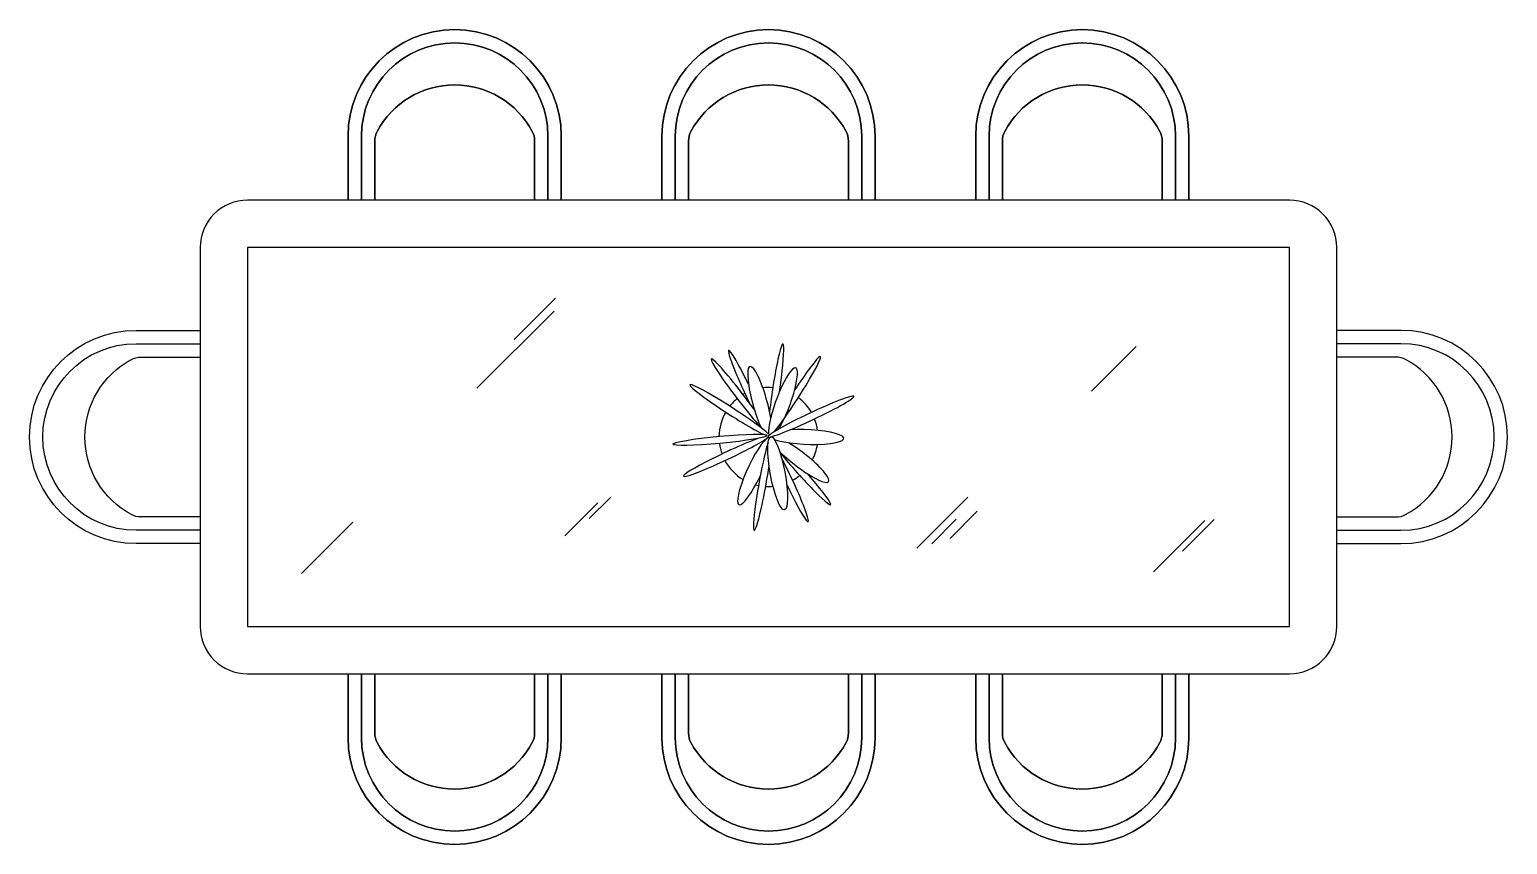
# Model space of a CAD drawing. Header units: millimetres. Extents: x -960.28 to -957.16, y 2624.81 to 2626.53.
import ezdxf

# ---------------------------------------------------------------- set-up
doc = ezdxf.new("R2010")
doc.units = ezdxf.units.MM
doc.header["$LTSCALE"] = 10
doc.layers.add('Móveis_mesas', color=2, linetype='Continuous')

msp = doc.modelspace()

# ---------------------------------------------------------------- linework, layer by layer
at = {"layer": 'Móveis_mesas', "color": 1}
for p, q in [((-959.258, 2625.8808), (-959.1707, 2625.9681)), ((-959.3366, 2625.7775), (-959.1736, 2625.9405)), ((-958.0388, 2625.7718), (-957.9449, 2625.8657)), ((-959.1508, 2625.4664), (-959.0815, 2625.5356)), ((-959.0993, 2625.5027), (-959.0547, 2625.5473)), ((-958.4076, 2625.44), (-958.3001, 2625.5475)), ((-958.3377, 2625.4604), (-958.2802, 2625.5179)), ((-959.7069, 2625.3862), (-959.5984, 2625.4946)), ((-958.3246, 2625.5011), (-958.3762, 2625.4494)), ((-957.9082, 2625.3902), (-957.7997, 2625.4987)), ((-957.847, 2625.4339), (-957.7801, 2625.5008))]:
    msp.add_line(p, q, dxfattribs=at)
at = {"layer": 'Móveis_mesas'}
for points in [[(-959.6085, 2626.1747), (-959.6085, 2626.3098, -1), (-959.1585, 2626.3098), (-959.1585, 2626.1747)], [(-959.1585, 2626.1747), (-959.1585, 2626.3098, 1), (-959.6085, 2626.3098), (-959.6085, 2626.1747)], [(-958.946, 2626.1747), (-958.946, 2626.3098, -1), (-958.496, 2626.3098), (-958.496, 2626.1747)], [(-958.496, 2626.1747), (-958.496, 2626.3098, 1), (-958.946, 2626.3098), (-958.946, 2626.1747)], [(-958.2835, 2626.1747), (-958.2835, 2626.3098, -1), (-957.8335, 2626.3098), (-957.8335, 2626.1747)], [(-957.8335, 2626.1747), (-957.8335, 2626.3098, 1), (-958.2835, 2626.3098), (-958.2835, 2626.1747)], [(-959.921, 2625.4497), (-960.0561, 2625.4497, -1), (-960.0561, 2625.8997), (-959.921, 2625.8997)], [(-957.521, 2625.4497), (-957.3858, 2625.4497, 1), (-957.3858, 2625.8997), (-957.521, 2625.8997)], [(-959.6085, 2625.1747), (-959.6085, 2625.0396, 1), (-959.1585, 2625.0396), (-959.1585, 2625.1747)], [(-959.1585, 2625.1747), (-959.1585, 2625.0396, -1), (-959.6085, 2625.0396), (-959.6085, 2625.1747)], [(-958.946, 2625.1747), (-958.946, 2625.0396, 1), (-958.496, 2625.0396), (-958.496, 2625.1747)], [(-958.496, 2625.1747), (-958.496, 2625.0396, -1), (-958.946, 2625.0396), (-958.946, 2625.1747)], [(-958.2835, 2625.1747), (-958.2835, 2625.0396, 1), (-957.8335, 2625.0396), (-957.8335, 2625.1747)], [(-957.8335, 2625.1747), (-957.8335, 2625.0396, -1), (-958.2835, 2625.0396), (-958.2835, 2625.1747)]]:
    msp.add_lwpolyline(points, format="xyb", dxfattribs=at)
at = {"layer": 'Móveis_mesas', "color": 1}
for points in [[(-959.5803, 2626.1747), (-959.5803, 2626.3098, -1), (-959.1866, 2626.3098), (-959.1866, 2626.1747)], [(-959.1866, 2626.1747), (-959.1866, 2626.3098, 1), (-959.5803, 2626.3098), (-959.5803, 2626.1747)], [(-958.9178, 2626.1747), (-958.9178, 2626.3098, -1), (-958.5241, 2626.3098), (-958.5241, 2626.1747)], [(-958.5241, 2626.1747), (-958.5241, 2626.3098, 1), (-958.9178, 2626.3098), (-958.9178, 2626.1747)], [(-958.2553, 2626.1747), (-958.2553, 2626.3098, -1), (-957.8616, 2626.3098), (-957.8616, 2626.1747)], [(-957.8616, 2626.1747), (-957.8616, 2626.3098, 1), (-958.2553, 2626.3098), (-958.2553, 2626.1747)], [(-959.5522, 2626.1747), (-959.5522, 2626.2999, -0.123742), (-959.5472, 2626.3199, -0.598296), (-959.2197, 2626.3199, -0.123742), (-959.2147, 2626.2999), (-959.2147, 2626.1747)], [(-959.2147, 2626.1747), (-959.2147, 2626.2999, 0.123742), (-959.2197, 2626.3199, 0.598296), (-959.5472, 2626.3199, 0.123742), (-959.5522, 2626.2999), (-959.5522, 2626.1747)], [(-958.8897, 2626.1747), (-958.8897, 2626.2999, -0.123742), (-958.8847, 2626.3199, -0.598296), (-958.5572, 2626.3199, -0.123742), (-958.5522, 2626.2999), (-958.5522, 2626.1747)], [(-958.5522, 2626.1747), (-958.5522, 2626.2999, 0.123742), (-958.5572, 2626.3199, 0.598296), (-958.8847, 2626.3199, 0.123742), (-958.8897, 2626.2999), (-958.8897, 2626.1747)], [(-958.2272, 2626.1747), (-958.2272, 2626.2999, -0.123742), (-958.2222, 2626.3199, -0.598296), (-957.8947, 2626.3199, -0.123742), (-957.8897, 2626.2999), (-957.8897, 2626.1747)], [(-957.8897, 2626.1747), (-957.8897, 2626.2999, 0.123742), (-957.8947, 2626.3199, 0.598296), (-958.2222, 2626.3199, 0.123742), (-958.2272, 2626.2999), (-958.2272, 2626.1747)], [(-959.921, 2625.4778), (-960.0561, 2625.4778, -1), (-960.0561, 2625.8716), (-959.921, 2625.8716)], [(-957.521, 2625.4778), (-957.3858, 2625.4778, 1), (-957.3858, 2625.8716), (-957.521, 2625.8716)], [(-959.921, 2625.5059), (-960.0462, 2625.5059, -0.123742), (-960.0661, 2625.511, -0.598296), (-960.0661, 2625.8384, -0.123742), (-960.0462, 2625.8434), (-959.921, 2625.8434)], [(-957.521, 2625.5059), (-957.3957, 2625.5059, 0.123742), (-957.3758, 2625.511, 0.598296), (-957.3758, 2625.8384, 0.123742), (-957.3957, 2625.8434), (-957.521, 2625.8434)], [(-959.5803, 2625.1747), (-959.5803, 2625.0396, 1), (-959.1866, 2625.0396), (-959.1866, 2625.1747)], [(-959.1866, 2625.1747), (-959.1866, 2625.0396, -1), (-959.5803, 2625.0396), (-959.5803, 2625.1747)], [(-959.5522, 2625.1747), (-959.5522, 2625.0495, 0.123742), (-959.5472, 2625.0295, 0.598296), (-959.2197, 2625.0295, 0.123742), (-959.2147, 2625.0495), (-959.2147, 2625.1747)], [(-959.2147, 2625.1747), (-959.2147, 2625.0495, -0.123742), (-959.2197, 2625.0295, -0.598296), (-959.5472, 2625.0295, -0.123742), (-959.5522, 2625.0495), (-959.5522, 2625.1747)], [(-958.9178, 2625.1747), (-958.9178, 2625.0396, 1), (-958.5241, 2625.0396), (-958.5241, 2625.1747)], [(-958.5241, 2625.1747), (-958.5241, 2625.0396, -1), (-958.9178, 2625.0396), (-958.9178, 2625.1747)], [(-958.8897, 2625.1747), (-958.8897, 2625.0495, 0.123742), (-958.8847, 2625.0295, 0.598296), (-958.5572, 2625.0295, 0.123742), (-958.5522, 2625.0495), (-958.5522, 2625.1747)], [(-958.5522, 2625.1747), (-958.5522, 2625.0495, -0.123742), (-958.5572, 2625.0295, -0.598296), (-958.8847, 2625.0295, -0.123742), (-958.8897, 2625.0495), (-958.8897, 2625.1747)], [(-958.2553, 2625.1747), (-958.2553, 2625.0396, 1), (-957.8616, 2625.0396), (-957.8616, 2625.1747)], [(-957.8616, 2625.1747), (-957.8616, 2625.0396, -1), (-958.2553, 2625.0396), (-958.2553, 2625.1747)], [(-958.2272, 2625.1747), (-958.2272, 2625.0495, 0.123742), (-958.2222, 2625.0295, 0.598296), (-957.8947, 2625.0295, 0.123742), (-957.8897, 2625.0495), (-957.8897, 2625.1747)], [(-957.8897, 2625.1747), (-957.8897, 2625.0495, -0.123742), (-957.8947, 2625.0295, -0.598296), (-958.2222, 2625.0295, -0.123742), (-958.2272, 2625.0495), (-958.2272, 2625.1747)]]:
    msp.add_lwpolyline(points, format="xyb", dxfattribs=at)
at = {"layer": 'Móveis_mesas'}
msp.add_lwpolyline([(-959.821, 2625.1747), (-957.621, 2625.1747, 0.414214), (-957.521, 2625.2747), (-957.521, 2626.0747, 0.414214), (-957.621, 2626.1747), (-959.821, 2626.1747, 0.414214), (-959.921, 2626.0747), (-959.921, 2625.2747, 0.414214)], format="xyb", close=True, dxfattribs=at)
at = {"layer": 'Móveis_mesas', "color": 1}
msp.add_lwpolyline([(-959.821, 2625.2747), (-957.621, 2625.2747), (-957.621, 2626.0747), (-959.821, 2626.0747)], close=True, dxfattribs=at)
for start, end in [(84.9937, 96.5063), (75.7198, 76.6818), (129.1895, 141.5111), (118.4069, 120.8582), (29.8019, 52.9142), (149.8271, 179.1657), (7.6378, 21.4866), (187.494, 200.1359), (332.0512, 351.4496), (208.4425, 239.0967), (299.0994, 309.0518), (255.0593, 258.3838), (266.707, 275.2357)]:
    msp.add_arc((-958.721, 2625.6747), 0.1045, start, end, dxfattribs=at)
for centre, major_axis, ratio, start_param, end_param in [((-958.7623, 2625.7667), (-0.0427, 0.0906), 0.075778, 4.888746, 8.045791), ((-958.7052, 2625.7721), (0.0147, 0.099), 0.075778, 4.701072, 8.33168), ((-958.7809, 2625.7602), (-0.0608, 0.0795), 0.075778, 4.296299, 8.809257), ((-958.7393, 2625.7478), (-0.0208, 0.0758), 0.195692, 4.215806, 8.590586), ((-958.6655, 2625.7603), (0.0542, 0.0842), 0.075778, 3.67666, 7.739939), ((-958.6905, 2625.7467), (0.0271, 0.0738), 0.195692, 3.947329, 9.022809), ((-958.8027, 2625.7307), (-0.0842, 0.0542), 0.075778, 3.443179, 8.910776), ((-958.6312, 2625.7178), (0.0906, 0.0427), 0.075778, 3.479471, 9.720255), ((-958.8099, 2625.6347), (-0.0906, -0.0427), 0.075778, 3.82251, 9.198289), ((-958.7502, 2625.6032), (-0.0332, -0.0713), 0.195692, 3.354294, 7.791596), ((-958.6405, 2625.6747), (0.0786, -0.003), 0.195692, 3.669806, 8.323414), ((-958.7336, 2625.576), (-0.0175, -0.0986), 0.075778, 3.632777, 8.2616), ((-958.6563, 2625.6285), (0.0622, -0.0481), 0.195692, 4.150862, 8.364474), ((-958.6565, 2625.6064), (0.0668, -0.0745), 0.075778, 4.15617, 7.657719), ((-958.68, 2625.5867), (0.0427, -0.0906), 0.075778, 4.813593, 8.329949)]:
    msp.add_ellipse(centre, major_axis=major_axis, ratio=ratio, start_param=start_param, end_param=end_param, dxfattribs=at)
for centre, major_axis, ratio in [((-958.8234, 2625.6688), (-0.0997, -0.0094), 0.075778), ((-958.7017, 2625.598), (0.0144, -0.0773), 0.195692)]:
    msp.add_ellipse(centre, major_axis=major_axis, ratio=ratio, dxfattribs=at)

doc.saveas('drawing.dxf')
